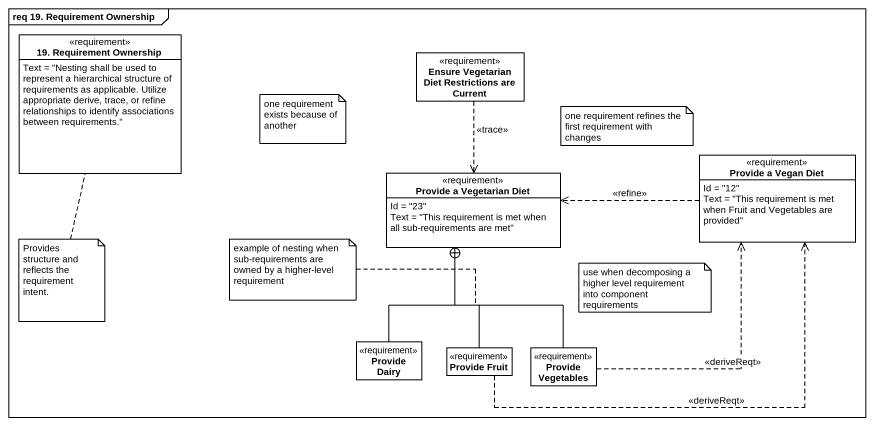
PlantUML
@startuml
mainframe req 19. Requirement Ownership
hide circle
hide empty members
class "19. Requirement Ownership" as r19_Requirement_Ownership <<requirement>> {
  Text = "Nesting shall be used to represent a hierarchical structure of requirements as applicable. Utilize appropriate derive, trace, or refine relationships to identify associations between requirements."
}
class "Ensure Vegetarian Diet Restrictions are Current" as Ensure_Vegetarian_Diet <<requirement>>
class "Provide a Vegan Diet" as Provide_a_Vegan_Diet <<requirement>> {
  Id = "12"
  Text = "This requirement is met when Fruit and Vegetables are provided"
}
class "Provide a Vegetarian Diet" as Provide_a_Vegetarian_Diet <<requirement>> {
  Id = "23"
  Text = "This requirement is met when all sub-requirements are met"
}
class "Provide Dairy" as Provide_Dairy <<requirement>>
class "Provide Fruit" as Provide_Fruit <<requirement>>
class "Provide Vegetables" as Provide_Vegetables <<requirement>>
Ensure_Vegetarian_Diet ..> Provide_a_Vegetarian_Diet : <<trace>>
Provide_a_Vegan_Diet .left.> Provide_a_Vegetarian_Diet : <<refine>>
Provide_Dairy -up-+ Provide_a_Vegetarian_Diet
Provide_Fruit .right.> Provide_a_Vegan_Diet : <<deriveReqt>>
Provide_Fruit -up-+ Provide_a_Vegetarian_Diet
Provide_Vegetables .up.> Provide_a_Vegan_Diet : <<deriveReqt>>
Provide_Vegetables -up-+ Provide_a_Vegetarian_Diet
note as N1
  one requirement exists because of another
end note
note as N2
  one requirement refines the first requirement with changes
end note
note bottom of r19_Requirement_Ownership : Provides structure and reflects the requirement intent.
note left of Provide_a_Vegetarian_Diet : example of nesting when sub-requirements are owned by a higher-level requirement
note as N5
  use when decomposing a higher level requirement into component requirements
end note
@enduml
